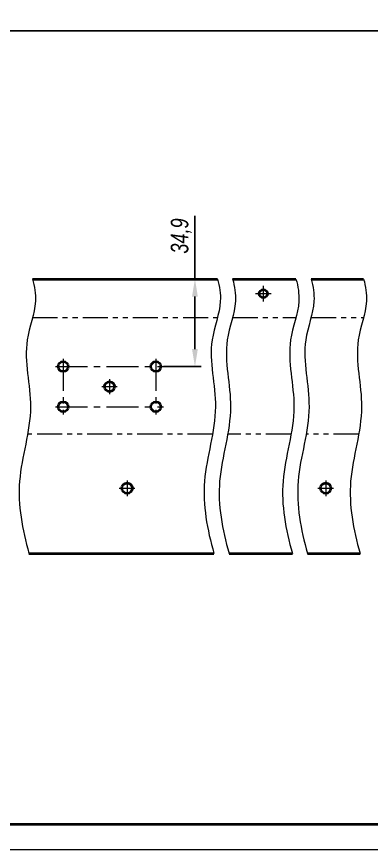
# Model space of a CAD drawing. Header units: millimetres. Extents: x 12064 to 35004, y -6103 to -2658.
# Drawn here: x 32014 to 32084.8, y -3146.6 to -2980.7 of the extents above; entities that cross this region are included whole.
import ezdxf

# ---------------------------------------------------------------- set-up
doc = ezdxf.new("R2010")
doc.units = ezdxf.units.MM
doc.linetypes.add('LT_03', pattern=[20.32, 12.7, -2.54, 2.54, -2.54])
doc.linetypes.add('LT_04', pattern=[20, 10, -2, 2, -2, 2, -2])
for name, color, linetype, lineweight in [('Layer_03', 5, 'LT_04', 13), ('Layer_04', 7, 'Continuous', 40), ('Layer_05', 6, 'Continuous', 13), ('Layer_06', 7, 'Continuous', 40), ('Layer_09', 1, 'Continuous', 15), ('Layer_10', 6, 'Continuous', 15), ('Layer_11', 1, 'LT_03', 15)]:
    doc.layers.add(name, color=color, linetype=linetype, lineweight=lineweight)
doc.styles.add('Style_01', font='ARIALNI.TTF', dxfattribs={"width": 0.9, "height": 3.5})
doc.dimstyles.new('DimStyle_01', dxfattribs={"dimtxt": 3.5, "dimasz": 3.5, "dimexe": 1.25, "dimexo": 0, "dimtad": 1, "dimdec": 1, "dimtxsty": 'Style_01', "dimcen": 2.5, "dimazin": 3, "dimtfac": 1, "dimtdec": 1, "dimtmove": 0, "dimatfit": 3})
doc.dimstyles.new('DimStyle_02', dxfattribs={"dimtxt": 3.5, "dimasz": 2.5, "dimexe": 1.25, "dimexo": 0, "dimtad": 1, "dimdec": 1, "dimlfac": 2, "dimtxsty": 'Style_01', "dimcen": 2.5, "dimazin": 3, "dimtfac": 1, "dimtdec": 1, "dimtmove": 0, "dimatfit": 3})

# ---------------------------------------------------------------- blocks, each defined once
blk = doc.blocks.new('*D3057')
at = {"layer": 'Defpoints', "color": 0, "ltscale": 0.5}
for p in [(31958.62, -2957.48), (32451.65, -2957.48), (32451.65, -2983.5)]:
    blk.add_point(p, dxfattribs=at)
at = {"layer": 'Layer_09', "color": 0, "lineweight": -2, "ltscale": 0.5}
for p, q in [((31958.62, -2957.48), (31958.62, -2984.75)), ((32451.65, -2957.48), (32451.65, -2984.75)), ((31962.12, -2983.5), (32448.15, -2983.5))]:
    blk.add_line(p, q, dxfattribs=at)
at = {"layer": 'Layer_09', "color": 0, "ltscale": 0.5}
for points in [[(31962.12, -2982.92), (31962.12, -2984.08), (31958.62, -2983.5)], [(32448.15, -2982.92), (32448.15, -2984.08), (32451.65, -2983.5)]]:
    blk.add_solid(points, dxfattribs=at)
at = {"layer": 'Layer_09', "color": 0, "ltscale": 0.5, "insert": (32205.13, -2981.09), "char_height": 3.5, "attachment_point": 5, "style": 'Style_01'}
blk.add_mtext('1982', dxfattribs=at)
blk = doc.blocks.new('*D3098')
at = {"layer": 'Defpoints', "color": 0, "ltscale": 0.5}
for p in [(32021.79, -3032.94), (32049.58, -3032.94), (32043.32, -3050.38)]:
    blk.add_point(p, dxfattribs=at)
at = {"layer": 'Layer_09', "color": 0, "lineweight": -2, "ltscale": 0.5}
for p, q in [((32049.58, -3032.94), (32049.58, -3020.33)), ((32021.79, -3032.94), (32050.83, -3032.94)), ((32049.58, -3046.88), (32049.58, -3036.44)), ((32043.32, -3050.38), (32050.83, -3050.38))]:
    blk.add_line(p, q, dxfattribs=at)
at = {"layer": 'Layer_09', "color": 0, "ltscale": 0.5}
for points in [[(32048.99, -3036.44), (32050.16, -3036.44), (32049.58, -3032.94)], [(32048.99, -3046.88), (32050.16, -3046.88), (32049.58, -3050.38)]]:
    blk.add_solid(points, dxfattribs=at)
at = {"layer": 'Layer_09', "color": 0, "ltscale": 0.5, "insert": (32046.84, -3024.36), "char_height": 3.5, "attachment_point": 5, "rotation": 90, "style": 'Style_01'}
blk.add_mtext('34,9', dxfattribs=at)

msp = doc.modelspace()

# ---------------------------------------------------------------- linework, layer by layer
at = {"layer": 'Layer_03', "ltscale": 0.5}
for p, q in [((32017.199, -3040.608), (32054.071, -3040.608)), ((32057.086, -3040.608), (32069.723, -3040.608)), ((32072.738, -3040.608), (32083.208, -3040.608)), ((32053.091, -3063.846), (32016.219, -3063.846)), ((32068.743, -3063.846), (32056.106, -3063.846)), ((32082.228, -3063.846), (32071.758, -3063.846))]:
    msp.add_line(p, q, dxfattribs=at)
at = {"layer": 'Layer_04'}
for p, q in [((32017.202, -3032.943), (32054.074, -3032.943)), ((32057.089, -3032.943), (32069.726, -3032.943)), ((32072.741, -3032.943), (32083.211, -3032.943)), ((32016.491, -3087.611), (32053.363, -3087.611)), ((32056.378, -3087.611), (32069.015, -3087.611)), ((32072.03, -3087.611), (32082.5, -3087.611))]:
    msp.add_line(p, q, dxfattribs=at)
at = {"layer": 'Layer_04', "ltscale": 0.5}
msp.add_circle((32063.209, -3035.843), 0.825, dxfattribs=at)
at = {"layer": 'Layer_04'}
for centre, radius in [((32023.306, -3050.378), 1), ((32041.806, -3050.378), 1), ((32032.556, -3054.378), 1), ((32023.306, -3058.378), 1), ((32041.806, -3058.378), 1), ((32036.056, -3074.611), 1.05), ((32075.657, -3074.611), 1.05)]:
    msp.add_circle(centre, radius, dxfattribs=at)
at = {"layer": 'Layer_05'}
msp.add_line((31867.505, -3146.567), (32758.505, -3146.567), dxfattribs=at)
at = {"layer": 'Layer_06', "linetype": 'Continuous'}
msp.add_line((31887.505, -3141.567), (32568.382, -3141.567), dxfattribs=at)
at = {"layer": 'Layer_10', "ltscale": 0.5}
for points in [[(32017.202, -3032.943), (32017.616, -3034.409), (32018.258, -3038.419), (32014.676, -3046.82), (32018.323, -3058.998), (32013.297, -3073.118), (32015.141, -3082.81), (32016.491, -3087.611)], [(32054.074, -3032.943), (32054.487, -3034.409), (32055.129, -3038.419), (32051.548, -3046.82), (32055.195, -3058.998), (32050.169, -3073.118), (32052.013, -3082.81), (32053.363, -3087.611)], [(32057.089, -3032.943), (32057.503, -3034.409), (32058.145, -3038.419), (32054.563, -3046.82), (32058.21, -3058.998), (32053.184, -3073.118), (32055.028, -3082.81), (32056.378, -3087.611)], [(32069.726, -3032.943), (32070.139, -3034.409), (32070.782, -3038.419), (32067.2, -3046.82), (32070.847, -3058.998), (32065.821, -3073.118), (32067.665, -3082.81), (32069.015, -3087.611)], [(32072.741, -3032.943), (32073.155, -3034.409), (32073.797, -3038.419), (32070.215, -3046.82), (32073.862, -3058.998), (32068.837, -3073.118), (32070.681, -3082.81), (32072.03, -3087.611)], [(32083.211, -3032.943), (32083.625, -3034.409), (32084.267, -3038.419), (32080.685, -3046.82), (32084.332, -3058.998), (32079.307, -3073.118), (32081.15, -3082.81), (32082.5, -3087.611)]]:
    msp.add_open_spline(points, degree=3, knots=[11.5892075, 11.5892075, 11.5892075, 11.5892075, 20.7099246, 36.4734932, 63.2235139, 93.0837543, 122.4240622, 122.4240622, 122.4240622, 122.4240622], dxfattribs=at)
at = {"layer": 'Layer_11', "ltscale": 0.5}
for p, q in [((32063.209, -3034.281), (32063.209, -3037.404)), ((32061.648, -3035.843), (32064.771, -3035.843)), ((32023.306, -3048.86), (32023.306, -3059.895)), ((32041.806, -3048.86), (32041.806, -3059.895)), ((32021.789, -3050.378), (32043.323, -3050.378)), ((32031.039, -3054.378), (32034.073, -3054.378)), ((32032.556, -3052.86), (32032.556, -3055.895)), ((32021.789, -3058.378), (32043.323, -3058.378)), ((32036.056, -3073.049), (32036.056, -3076.173)), ((32075.657, -3073.049), (32075.657, -3076.173)), ((32034.494, -3074.611), (32037.618, -3074.611)), ((32074.095, -3074.611), (32077.218, -3074.611))]:
    msp.add_line(p, q, dxfattribs=at)

# ---------------------------------------------------------------- dimensions: what is measured, and where the dimension line sits
at = {"layer": 'Layer_09', "ltscale": 0.5}
dim = msp.add_linear_dim(base=(32451.652, -2983.501), p1=(31958.617, -2957.479), p2=(32451.652, -2957.479), text='1982', dimstyle='DimStyle_01', dxfattribs=at)
dim.commit()
dim.dimension.update_dxf_attribs({"geometry": '*D3057', "text_midpoint": (32205.134, -2981.089)})
dim = msp.add_linear_dim(base=(32049.575, -3032.943), p1=(32043.323, -3050.378), p2=(32021.789, -3032.943), angle=90, dimstyle='DimStyle_02', override={"dimasz": 3.5}, dxfattribs=at)
dim.commit()
dim.dimension.update_dxf_attribs({"geometry": '*D3098', "text_midpoint": (32049.575, -3024.361), "dimtype": 160})

doc.saveas('drawing.dxf')
